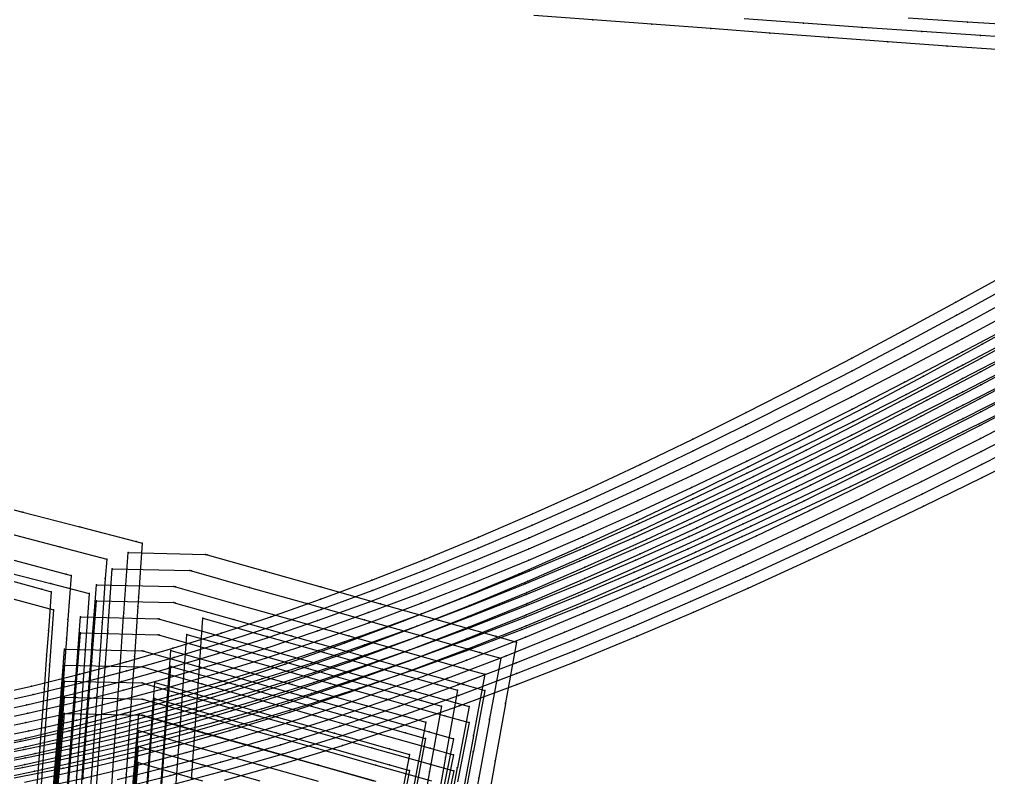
# Model space of a CAD drawing. Extents: x -2408 to 1029, y -526 to 2095.
# Drawn here: x -640.2 to -390.9, y -131.8 to 63.3 of the extents above; entities that cross this region are included whole.
import ezdxf

# ---------------------------------------------------------------- set-up
doc = ezdxf.new("R2010")
doc.units = 0

# ---------------------------------------------------------------- blocks, each defined once
blk = doc.blocks.new(' -30')
at = {"layer": '1'}
for points in [[(-647.73373, 39.013629), (-634.618693, 41.313902), (-622.054452, 43.773436), (-610.235324, 46.333426), (-597.778394, 49.290983), (-584.887961, 52.627896), (-572.395202, 56.125452), (-559.642552, 59.954086), (-545.987416, 64.330685), (-532.589774, 68.890903), (-518.615396, 73.918122), (-504.249876, 79.363666), (-489.991702, 85.034812), (-475.766604, 90.941433), (-461.660249, 97.023845), (-447.62343, 103.265755), (-433.69553, 109.618851), (-419.77388, 116.139322), (-405.932087, 122.801675), (-392.146842, 129.580763), (-390.802422, 130.251331), (-378.68246, 136.296392)], [(-43.79875, -49.312103), (-42.510219, -34.62929), (-42.453512, -33.983098), (-41.078372, -18.313364), (-21.078281, -18.77474), (-20.729411, -18.873252), (-5.712415, -23.113672), (8.657846, -27.17147), (24.045724, -31.516618), (38.944717, -35.723718)]]:
    blk.add_lwpolyline(points, dxfattribs=at)
at = {"layer": '14'}
blk.add_lwpolyline([(-580.596146, 40.635717), (-565.388059, 44.947653), (-550.269397, 49.588903), (-535.242259, 54.539254), (-520.308726, 59.778498), (-505.470879, 65.286427), (-490.7308, 71.042832), (-474.568546, 77.664324), (-460.112135, 83.839427), (-446.026688, 90.057063), (-430.345265, 97.187455), (-415.793775, 103.983871), (-400.978791, 111.071587), (-385.918886, 118.450422), (-370.919876, 126.005058)], dxfattribs=at)
at = {"layer": '2'}
for p in [(-41.078372, -18.313364), (-21.078281, -18.77474)]:
    blk.add_point(p, dxfattribs=at)
at = {"layer": '3'}
for p in [(-390.802422, 130.251331), (-392.146842, 129.580763), (-405.932087, 122.801675), (-385.918886, 118.450422), (-419.77388, 116.139322), (-400.978791, 111.071587), (-433.69553, 109.618851), (-447.62343, 103.265755), (-415.793775, 103.983871), (-461.660249, 97.023845), (-430.345265, 97.187455), (-475.766604, 90.941433), (-446.026688, 90.057063), (-489.991702, 85.034812), (-460.112135, 83.839427), (-504.249876, 79.363666), (-474.568546, 77.664324), (-518.615396, 73.918122), (-490.7308, 71.042832), (-532.589774, 68.890903), (-505.470879, 65.286427), (-545.987416, 64.330685), (-559.642552, 59.954086), (-520.308726, 59.778498), (-572.395202, 56.125452), (-584.887961, 52.627896), (-535.242259, 54.539254), (-597.778394, 49.290983), (-550.269397, 49.588903), (-610.235324, 46.333426), (-565.388059, 44.947653), (-622.054452, 43.773436), (-20.729411, -18.873252), (-5.712415, -23.113672), (8.657846, -27.17147), (24.045724, -31.516618), (-42.510219, -34.62929), (-42.453512, -33.983098)]:
    blk.add_point(p, dxfattribs=at)
at = {"layer": '4'}
for p in [(-390.802422, 130.251331), (-20.729411, -18.873252), (-42.510219, -34.62929)]:
    blk.add_point(p, dxfattribs=at)
blk = doc.blocks.new(' -31')
at = {"layer": '1'}
for points in [[(-658.468537, 39.464737), (-645.214121, 41.644479), (-632.510085, 43.973698), (-620.400673, 46.43457), (-608.301416, 49.144526), (-595.756809, 52.219389), (-583.534909, 55.471688), (-571.11932, 59.030402), (-558.278265, 62.97157), (-545.019892, 67.306577), (-531.588984, 71.960832), (-518.003416, 76.928326), (-503.539016, 82.494044), (-489.594421, 88.118787), (-475.309889, 94.128442), (-461.476315, 100.167717), (-447.343879, 106.527108), (-433.683553, 112.829695), (-419.677773, 119.462578), (-406.012484, 126.11227), (-392.135179, 133.010393), (-390.83889, 133.663855), (-378.611059, 139.827766)], [(-43.739282, -45.685904), (-42.492294, -31.124077), (-42.445113, -30.573126), (-41.094108, -14.796619), (-21.104579, -15.257857), (-20.747859, -15.358585), (-5.757848, -19.591386), (8.653214, -23.660706), (24.034585, -28.004016), (38.941121, -32.213245), (53.228509, -36.247642)]]:
    blk.add_lwpolyline(points, dxfattribs=at)
at = {"layer": '14'}
for points in [[(-593.927928, 39.578198), (-581.10966, 42.970502), (-565.810232, 47.365252), (-550.602756, 52.09394), (-535.489224, 57.135943), (-520.471683, 62.470621), (-505.552179, 68.077333), (-490.732706, 73.935456), (-475.405904, 80.282053), (-460.859362, 86.555563), (-446.676638, 92.878075), (-430.877138, 100.134538), (-416.207626, 107.055986), (-401.264591, 114.278516), (-386.066335, 121.802178), (-370.919876, 129.51025)], [(-23.98847, -53.201133), (-22.13814, -31.593735), (-22.138169, -31.593728), (-22.13814, -31.593735), (-5.618935, -36.258343)]]:
    blk.add_lwpolyline(points, dxfattribs=at)
at = {"layer": '2'}
for p in [(-41.094108, -14.796619), (-21.104579, -15.257857), (-22.138169, -31.593728)]:
    blk.add_point(p, dxfattribs=at)
at = {"layer": '3'}
for p in [(-392.135179, 133.010393), (-390.83889, 133.663855), (-406.012484, 126.11227), (-386.066335, 121.802178), (-419.677773, 119.462578), (-433.683553, 112.829695), (-401.264591, 114.278516), (-447.343879, 106.527108), (-416.207626, 107.055986), (-461.476315, 100.167717), (-430.877138, 100.134538), (-475.309889, 94.128442), (-446.676638, 92.878075), (-489.594421, 88.118787), (-460.859362, 86.555563), (-503.539016, 82.494044), (-475.405904, 80.282053), (-518.003416, 76.928326), (-490.732706, 73.935456), (-531.588984, 71.960832), (-545.019892, 67.306577), (-505.552179, 68.077333), (-558.278265, 62.97157), (-520.471683, 62.470621), (-571.11932, 59.030402), (-583.534909, 55.471688), (-535.489224, 57.135943), (-595.756809, 52.219389), (-550.602756, 52.09394), (-608.301416, 49.144526), (-565.810232, 47.365252), (-620.400673, 46.43457), (-632.510085, 43.973698), (-581.10966, 42.970502), (-20.747859, -15.358585), (-5.757848, -19.591386), (8.653214, -23.660706), (24.034585, -28.004016), (-42.492294, -31.124077), (-42.445113, -30.573126), (-22.13814, -31.593735), (-22.13814, -31.593735), (38.941121, -32.213245)]:
    blk.add_point(p, dxfattribs=at)
at = {"layer": '4'}
for p in [(-390.83889, 133.663855), (-20.747859, -15.358585), (-42.492294, -31.124077), (-22.13814, -31.593735), (-22.13814, -31.593735)]:
    blk.add_point(p, dxfattribs=at)
blk = doc.blocks.new(' -32')
at = {"layer": '1'}
for points in [[(-672.116943, 39.54803), (-657.91088, 41.705219), (-644.578628, 43.966261), (-631.801552, 46.375782), (-619.611718, 48.920751), (-607.446518, 51.716097), (-595.338465, 54.750814), (-583.040317, 58.088273), (-570.559604, 61.733393), (-557.652634, 65.76626), (-544.564452, 70.11707), (-530.828759, 74.953653), (-517.178206, 80.025327), (-503.017907, 85.55567), (-489.058726, 91.264393), (-475.015828, 97.249475), (-461.221683, 103.345133), (-447.333083, 109.66663), (-433.666013, 116.042641), (-419.712448, 122.723979), (-406.17957, 129.37934), (-392.453364, 136.272274), (-390.870285, 137.078514), (-378.679064, 143.287197)], [(-43.682595, -42.066017), (-42.474728, -27.620564), (-42.424806, -27.023545), (-41.108546, -11.281784), (-21.130092, -11.741196), (-20.764675, -11.844381), (-5.801602, -16.069574), (8.650107, -20.150372), (23.476521, -24.336977), (37.841183, -28.393194), (52.819822, -32.622784), (58.888459, -34.336414), (55.768012, -49.19112)]]:
    blk.add_lwpolyline(points, dxfattribs=at)
at = {"layer": '14'}
for points in [[(-607.476452, 38.647271), (-594.517205, 41.843171), (-581.621039, 45.301049), (-566.230527, 49.779142), (-550.934455, 54.59586), (-535.734816, 59.730128), (-520.633603, 65.16087), (-505.632757, 70.86703), (-490.734287, 76.827523), (-476.239158, 82.893471), (-461.603412, 89.26565), (-447.324221, 95.6935), (-431.407385, 103.076789), (-416.62043, 110.124162), (-401.549799, 117.482612), (-386.213562, 125.152409), (-370.919876, 133.015451)], [(-23.672104, -46.615646), (-22.122946, -28.08857), (-22.122979, -28.08856), (-22.122946, -28.08857), (-5.603746, -32.753174), (9.075025, -36.898088)]]:
    blk.add_lwpolyline(points, dxfattribs=at)
at = {"layer": '2'}
for p in [(-41.108546, -11.281784), (-21.130092, -11.741196), (-22.122979, -28.08856), (58.888459, -34.336414)]:
    blk.add_point(p, dxfattribs=at)
at = {"layer": '3'}
for p in [(-392.453364, 136.272274), (-390.870285, 137.078514), (-406.17957, 129.37934), (-386.213562, 125.152409), (-419.712448, 122.723979), (-401.549799, 117.482612), (-433.666013, 116.042641), (-416.62043, 110.124162), (-447.333083, 109.66663), (-461.221683, 103.345133), (-431.407385, 103.076789), (-475.015828, 97.249475), (-447.324221, 95.6935), (-489.058726, 91.264393), (-461.603412, 89.26565), (-503.017907, 85.55567), (-476.239158, 82.893471), (-517.178206, 80.025327), (-530.828759, 74.953653), (-490.734287, 76.827523), (-544.564452, 70.11707), (-505.632757, 70.86703), (-557.652634, 65.76626), (-520.633603, 65.16087), (-570.559604, 61.733393), (-583.040317, 58.088273), (-535.734816, 59.730128), (-595.338465, 54.750814), (-550.934455, 54.59586), (-607.446518, 51.716097), (-619.611718, 48.920751), (-566.230527, 49.779142), (-631.801552, 46.375782), (-581.621039, 45.301049), (-594.517205, 41.843171), (-20.764675, -11.844381), (-5.801602, -16.069574), (8.650107, -20.150372), (23.476521, -24.336977), (-42.424806, -27.023545), (-42.474728, -27.620564), (-22.122946, -28.08857), (-22.122946, -28.08857), (37.841183, -28.393194), (-5.603746, -32.753174), (52.819822, -32.622784)]:
    blk.add_point(p, dxfattribs=at)
at = {"layer": '4'}
for p in [(-390.870285, 137.078514), (-20.764675, -11.844381), (-42.474728, -27.620564), (-22.122946, -28.08857), (-22.122946, -28.08857)]:
    blk.add_point(p, dxfattribs=at)
blk = doc.blocks.new(' -33')
at = {"layer": '1'}
for points in [[(-645.056283, 46.089461), (-632.170985, 48.566989), (-620.007763, 51.150111), (-607.741509, 54.014428), (-595.534549, 57.123302), (-583.230149, 60.514038), (-570.649944, 64.242368), (-557.641759, 68.365583), (-544.549955, 72.778648), (-531.202428, 77.538106), (-517.4466, 82.708618), (-503.095543, 88.379851), (-489.032884, 94.199712), (-474.8871, 100.300494), (-460.99375, 106.512616), (-446.964518, 112.973024), (-433.201537, 119.469382), (-419.543742, 126.084789), (-405.916761, 132.861154), (-392.393434, 139.725211), (-390.906105, 140.490484), (-378.96188, 146.636029)], [(-43.626002, -38.422039), (-42.457247, -24.115763), (-42.390193, -23.295006), (-41.121578, -7.766425), (-21.152878, -8.225306), (-20.779974, -8.330604), (-5.841302, -12.548908), (8.648424, -16.64044), (23.46968, -20.825588), (37.840776, -24.883623), (52.80864, -29.11017), (58.841658, -30.813742), (55.679249, -46.192159)]]:
    blk.add_lwpolyline(points, dxfattribs=at)
at = {"layer": '14'}
for points in [[(-608.14232, 40.845801), (-595.103506, 44.10397), (-582.129641, 47.627901), (-569.221834, 51.405151), (-553.821217, 56.254717), (-538.519217, 61.429652), (-523.317783, 66.908446), (-508.218813, 72.669604), (-493.224223, 78.691627), (-477.067449, 85.499), (-462.343587, 91.96999), (-447.968813, 98.503574), (-431.935518, 106.01436), (-417.03181, 113.188497), (-401.834179, 120.683918), (-386.360439, 128.501127), (-370.919876, 136.520653)], [(-23.658908, -43.570445), (-22.107754, -24.583404), (-22.10779, -24.583392), (-22.107754, -24.583404), (-5.588556, -29.248006), (9.09021, -33.392919), (24.068649, -37.622451)]]:
    blk.add_lwpolyline(points, dxfattribs=at)
at = {"layer": '2'}
for p in [(-41.121578, -7.766425), (-21.152878, -8.225306), (-22.10779, -24.583392), (58.841658, -30.813742)]:
    blk.add_point(p, dxfattribs=at)
at = {"layer": '3'}
for p in [(-392.393434, 139.725211), (-390.906105, 140.490484), (-405.916761, 132.861154), (-386.360439, 128.501127), (-419.543742, 126.084789), (-401.834179, 120.683918), (-433.201537, 119.469382), (-446.964518, 112.973024), (-417.03181, 113.188497), (-460.99375, 106.512616), (-431.935518, 106.01436), (-474.8871, 100.300494), (-447.968813, 98.503574), (-489.032884, 94.199712), (-462.343587, 91.96999), (-503.095543, 88.379851), (-477.067449, 85.499), (-517.4466, 82.708618), (-531.202428, 77.538106), (-493.224223, 78.691627), (-544.549955, 72.778648), (-508.218813, 72.669604), (-557.641759, 68.365583), (-523.317783, 66.908446), (-570.649944, 64.242368), (-583.230149, 60.514038), (-538.519217, 61.429652), (-595.534549, 57.123302), (-553.821217, 56.254717), (-607.741509, 54.014428), (-620.007763, 51.150111), (-569.221834, 51.405151), (-632.170985, 48.566989), (-582.129641, 47.627901), (-595.103506, 44.10397), (-20.779974, -8.330604), (-5.841302, -12.548908), (8.648424, -16.64044), (23.46968, -20.825588), (-42.457247, -24.115763), (-42.390193, -23.295006), (-22.107754, -24.583404), (-22.107754, -24.583404), (37.840776, -24.883623), (-5.588556, -29.248006), (52.80864, -29.11017), (9.09021, -33.392919)]:
    blk.add_point(p, dxfattribs=at)
at = {"layer": '4'}
for p in [(-390.906105, 140.490484), (-20.779974, -8.330604), (-42.457247, -24.115763), (-22.107754, -24.583404), (-22.107754, -24.583404)]:
    blk.add_point(p, dxfattribs=at)
blk = doc.blocks.new(' -34')
at = {"layer": '1'}
for points in [[(-645.777713, 48.161941), (-632.879312, 50.683046), (-620.526528, 53.34566), (-608.559507, 56.178183), (-596.322923, 59.334018), (-583.664313, 62.868079), (-570.968438, 66.680441), (-557.973808, 70.851188), (-544.579684, 75.423785), (-531.136709, 80.281024), (-517.437705, 85.496865), (-503.358029, 91.127086), (-489.259223, 97.026766), (-475.359296, 103.084513), (-461.251953, 109.458036), (-447.505071, 115.855713), (-433.589012, 122.491352), (-419.515113, 129.376464), (-406.287612, 136.019324), (-392.345661, 143.168329), (-390.926094, 143.90667), (-378.723521, 150.253435)], [(-44.857406, -50.88001), (-43.611595, -35.281215), (-42.440019, -20.611899), (-42.394751, -20.045115), (-41.133461, -4.252506), (-21.17378, -4.709947), (-20.79386, -4.817227), (-6.241562, -8.926429), (8.313027, -13.036277), (23.129162, -17.219979), (37.506632, -21.279813), (52.510825, -25.516618), (58.796878, -27.291641), (55.731482, -42.51563)]]:
    blk.add_lwpolyline(points, dxfattribs=at)
at = {"layer": '14'}
for points in [[(-629.481244, 38.407265), (-616.708335, 41.181575), (-603.550495, 44.334539), (-590.458868, 47.764701), (-577.43449, 51.459374), (-564.478472, 55.405854), (-549.022958, 60.456148), (-533.669256, 65.828829), (-518.41922, 71.501959), (-503.274723, 77.453593), (-488.237584, 83.661805), (-472.930461, 90.271615), (-458.208238, 96.881158), (-443.902586, 103.511585), (-430.238781, 110.016357), (-415.409392, 117.250966), (-400.365549, 124.76696), (-386.507069, 131.848329), (-370.919876, 140.025854)], [(-23.645709, -40.525248), (-22.092559, -21.078238), (-22.092597, -21.078227), (-22.092559, -21.078238), (-5.573364, -25.742841), (9.105403, -29.887754), (24.083841, -34.117287), (38.234189, -38.112988)]]:
    blk.add_lwpolyline(points, dxfattribs=at)
at = {"layer": '2'}
for p in [(-41.133461, -4.252506), (-21.17378, -4.709947), (-22.092597, -21.078227), (58.796878, -27.291641)]:
    blk.add_point(p, dxfattribs=at)
at = {"layer": '3'}
for p in [(-392.345661, 143.168329), (-390.926094, 143.90667), (-406.287612, 136.019324), (-386.507069, 131.848329), (-419.515113, 129.376464), (-400.365549, 124.76696), (-433.589012, 122.491352), (-415.409392, 117.250966), (-447.505071, 115.855713), (-430.238781, 110.016357), (-461.251953, 109.458036), (-475.359296, 103.084513), (-443.902586, 103.511585), (-489.259223, 97.026766), (-458.208238, 96.881158), (-503.358029, 91.127086), (-472.930461, 90.271615), (-517.437705, 85.496865), (-488.237584, 83.661805), (-531.136709, 80.281024), (-503.274723, 77.453593), (-544.579684, 75.423785), (-557.973808, 70.851188), (-518.41922, 71.501959), (-570.968438, 66.680441), (-533.669256, 65.828829), (-583.664313, 62.868079), (-549.022958, 60.456148), (-596.322923, 59.334018), (-608.559507, 56.178183), (-564.478472, 55.405854), (-620.526528, 53.34566), (-632.879312, 50.683046), (-577.43449, 51.459374), (-590.458868, 47.764701), (-603.550495, 44.334539), (-616.708335, 41.181575), (-20.79386, -4.817227), (-6.241562, -8.926429), (8.313027, -13.036277), (23.129162, -17.219979), (-42.440019, -20.611899), (-42.394751, -20.045115), (-22.092559, -21.078238), (-22.092559, -21.078238), (37.506632, -21.279813), (-5.573364, -25.742841), (52.510825, -25.516618), (9.105403, -29.887754), (24.083841, -34.117287), (-43.611595, -35.281215)]:
    blk.add_point(p, dxfattribs=at)
at = {"layer": '4'}
for p in [(-390.926094, 143.90667), (-20.79386, -4.817227), (-42.440019, -20.611899), (-22.092559, -21.078238), (-22.092559, -21.078238)]:
    blk.add_point(p, dxfattribs=at)
blk = doc.blocks.new(' -35')
at = {"layer": '1'}
for points in [[(-643.688057, 50.768291), (-630.808531, 53.380863), (-618.597528, 56.107448), (-606.343089, 59.106725), (-594.150498, 62.350238), (-581.865899, 65.87505), (-569.305157, 69.739492), (-556.319261, 74.001766), (-543.263134, 78.549689), (-529.942888, 83.449916), (-516.217333, 88.7648), (-502.209445, 94.456726), (-488.179553, 100.416713), (-474.144754, 106.622948), (-460.28628, 112.970342), (-446.333704, 119.546646), (-432.60707, 126.174757), (-419.04123, 132.89374), (-405.452447, 139.799506), (-392.117332, 146.712859), (-390.960236, 147.320728), (-378.76651, 153.726704)], [(-44.773956, -47.202583), (-43.555167, -31.601251), (-42.422895, -17.107345), (-42.381818, -16.581568), (-41.144147, -0.738535), (-21.192384, -1.195237), (-20.806429, -1.304221), (-6.275192, -5.407475), (8.313011, -9.526815), (23.124378, -13.709171), (37.507786, -17.770683), (52.502326, -22.004762), (58.756061, -23.770659), (55.756293, -38.971197)]]:
    blk.add_lwpolyline(points, dxfattribs=at)
at = {"layer": '14'}
for points in [[(-631.98864, 40.146953), (-618.253106, 43.141924), (-605.175108, 46.295802), (-592.163526, 49.724858), (-579.219302, 53.416632), (-563.77658, 58.175978), (-548.434041, 63.274114), (-533.193411, 68.689485), (-518.056413, 74.400537), (-503.024772, 80.385715), (-488.100212, 86.623464), (-474.195772, 92.686575), (-459.557823, 99.31077), (-445.309824, 105.967816), (-431.671956, 112.51318), (-416.825997, 119.815463), (-401.69156, 127.439487), (-386.286586, 135.38551), (-370.919876, 143.531055)], [(-24.98382, -54.777714), (-23.632513, -37.480046), (-22.077365, -17.573072), (-22.077408, -17.573059), (-22.077365, -17.573072), (-5.558174, -22.237673), (9.120592, -26.382586), (24.099031, -30.612118), (38.24938, -34.607819), (43.386202, -36.058328), (43.386202, -36.058328), (40.043662, -52.951803)]]:
    blk.add_lwpolyline(points, dxfattribs=at)
at = {"layer": '2'}
for p in [(-41.144147, -0.738535), (-21.192384, -1.195237), (-22.077408, -17.573059), (58.756061, -23.770659), (43.386202, -36.058328)]:
    blk.add_point(p, dxfattribs=at)
at = {"layer": '3'}
for p in [(-390.960236, 147.320728), (-392.117332, 146.712859), (-405.452447, 139.799506), (-386.286586, 135.38551), (-419.04123, 132.89374), (-401.69156, 127.439487), (-432.60707, 126.174757), (-416.825997, 119.815463), (-446.333704, 119.546646), (-460.28628, 112.970342), (-431.671956, 112.51318), (-474.144754, 106.622948), (-445.309824, 105.967816), (-488.179553, 100.416713), (-459.557823, 99.31077), (-502.209445, 94.456726), (-474.195772, 92.686575), (-516.217333, 88.7648), (-488.100212, 86.623464), (-529.942888, 83.449916), (-503.024772, 80.385715), (-543.263134, 78.549689), (-556.319261, 74.001766), (-518.056413, 74.400537), (-569.305157, 69.739492), (-533.193411, 68.689485), (-581.865899, 65.87505), (-594.150498, 62.350238), (-548.434041, 63.274114), (-606.343089, 59.106725), (-563.77658, 58.175978), (-618.597528, 56.107448), (-630.808531, 53.380863), (-579.219302, 53.416632), (-592.163526, 49.724858), (-605.175108, 46.295802), (-618.253106, 43.141924), (-20.806429, -1.304221), (-6.275192, -5.407475), (8.313011, -9.526815), (23.124378, -13.709171), (-42.422895, -17.107345), (-42.381818, -16.581568), (-22.077365, -17.573072), (-22.077365, -17.573072), (37.507786, -17.770683), (-5.558174, -22.237673), (52.502326, -22.004762), (9.120592, -26.382586), (-43.555167, -31.601251), (24.099031, -30.612118), (38.24938, -34.607819), (43.386202, -36.058328), (-23.632513, -37.480046)]:
    blk.add_point(p, dxfattribs=at)
at = {"layer": '4'}
for p in [(-390.960236, 147.320728), (-20.806429, -1.304221), (-42.422895, -17.107345), (-22.077365, -17.573072), (-22.077365, -17.573072), (43.386202, -36.058328)]:
    blk.add_point(p, dxfattribs=at)
blk = doc.blocks.new(' -36')
at = {"layer": '1'}
for points in [[(-644.503984, 52.820949), (-631.617099, 55.475503), (-619.277974, 58.266585), (-607.323256, 61.225881), (-595.105699, 64.51081), (-582.469311, 68.177957), (-569.797773, 72.122623), (-556.830461, 76.427339), (-543.466717, 81.136803), (-530.056785, 86.130274), (-516.393139, 91.484118), (-502.351802, 97.255059), (-488.464219, 103.219376), (-474.604413, 109.410967), (-460.554517, 115.911572), (-446.393485, 122.658199), (-433.005288, 129.189794), (-419.339839, 136.022211), (-405.833662, 142.950939), (-392.245206, 150.065821), (-390.989456, 150.732384), (-378.938937, 157.128914)], [(-44.721266, -43.886838), (-43.54082, -28.447007), (-42.405849, -13.601936), (-42.368159, -13.108987), (-41.15366, 2.776274), (-21.2111, 2.319504), (-20.817771, 2.208438), (-5.822601, -2.025819), (8.862349, -6.172478), (23.669394, -10.353613), (38.606196, -14.571389), (52.891967, -18.60533), (58.717227, -20.250237), (55.69191, -35.88689), (55.666862, -36.016622), (52.774807, -50.995878)]]:
    blk.add_lwpolyline(points, dxfattribs=at)
at = {"layer": '14'}
for points in [[(-642.631277, 40.239295), (-629.361259, 42.959054), (-616.339856, 45.903108), (-603.194802, 49.173805), (-590.118263, 52.721145), (-577.1112, 56.532401), (-564.174593, 60.59484), (-548.744982, 65.78342), (-533.419826, 71.293401), (-518.200822, 77.102777), (-503.08961, 83.189565), (-488.087851, 89.531772), (-472.528164, 96.408935), (-457.85029, 103.151155), (-443.592725, 109.908076), (-429.978973, 116.531658), (-415.208119, 123.893163), (-400.227883, 131.535832), (-386.431792, 138.732045), (-370.919876, 147.036257)], [(-24.972356, -52.132153), (-23.619317, -34.434848), (-22.062171, -14.067905), (-22.062218, -14.067892), (-22.062171, -14.067905), (-5.542985, -18.732506), (9.135781, -22.877419), (24.11422, -27.106952), (38.26457, -31.102653), (43.401394, -32.553163), (43.401394, -32.553163), (40.042686, -49.870573)]]:
    blk.add_lwpolyline(points, dxfattribs=at)
at = {"layer": '2'}
for p in [(-41.15366, 2.776274), (-21.2111, 2.319504), (-22.062218, -14.067892), (58.717227, -20.250237), (43.401394, -32.553163)]:
    blk.add_point(p, dxfattribs=at)
at = {"layer": '3'}
for p in [(-392.245206, 150.065821), (-390.989456, 150.732384), (-405.833662, 142.950939), (-386.431792, 138.732045), (-419.339839, 136.022211), (-400.227883, 131.535832), (-433.005288, 129.189794), (-446.393485, 122.658199), (-415.208119, 123.893163), (-460.554517, 115.911572), (-429.978973, 116.531658), (-443.592725, 109.908076), (-474.604413, 109.410967), (-488.464219, 103.219376), (-457.85029, 103.151155), (-502.351802, 97.255059), (-472.528164, 96.408935), (-516.393139, 91.484118), (-488.087851, 89.531772), (-530.056785, 86.130274), (-503.08961, 83.189565), (-543.466717, 81.136803), (-556.830461, 76.427339), (-518.200822, 77.102777), (-569.797773, 72.122623), (-533.419826, 71.293401), (-582.469311, 68.177957), (-548.744982, 65.78342), (-595.105699, 64.51081), (-607.323256, 61.225881), (-564.174593, 60.59484), (-619.277974, 58.266585), (-631.617099, 55.475503), (-577.1112, 56.532401), (-590.118263, 52.721145), (-603.194802, 49.173805), (-616.339856, 45.903108), (-629.361259, 42.959054), (-20.817771, 2.208438), (-5.822601, -2.025819), (8.862349, -6.172478), (23.669394, -10.353613), (-42.405849, -13.601936), (-42.368159, -13.108987), (-22.062171, -14.067905), (-22.062171, -14.067905), (38.606196, -14.571389), (-5.542985, -18.732506), (52.891967, -18.60533), (9.135781, -22.877419), (24.11422, -27.106952), (-43.54082, -28.447007), (38.26457, -31.102653), (-23.619317, -34.434848), (43.401394, -32.553163), (55.666862, -36.016622), (55.69191, -35.88689)]:
    blk.add_point(p, dxfattribs=at)
at = {"layer": '4'}
for p in [(-390.989456, 150.732384), (-20.817771, 2.208438), (-42.405849, -13.601936), (-22.062171, -14.067905), (-22.062171, -14.067905), (43.401394, -32.553163), (55.666862, -36.016622)]:
    blk.add_point(p, dxfattribs=at)
blk = doc.blocks.new(' -37')
at = {"layer": '1'}
for points in [[(-643.941466, 55.145758), (-631.065157, 57.863052), (-618.852529, 60.688205), (-606.604976, 63.786081), (-594.421577, 67.129478), (-582.155924, 70.753317), (-569.608598, 74.721369), (-556.638725, 79.091035), (-543.609695, 83.744251), (-530.310116, 88.75569), (-516.607996, 94.185668), (-502.331875, 100.120587), (-488.332083, 106.203533), (-474.350024, 112.523277), (-460.524847, 118.992235), (-446.642038, 125.674777), (-432.95099, 132.423475), (-419.469943, 139.235933), (-405.91854, 146.26023), (-392.29795, 153.46377), (-391.020889, 154.148273), (-378.974385, 160.605121)], [(-69.550435, 13.216191), (-55.157391, 9.284274), (-52.736483, 8.619892), (-53.476561, -1.329734), (-53.944831, -7.625204), (-54.594904, -16.364777), (-55.708602, -31.337396), (-56.846135, -46.630441)], [(-44.607811, -39.736089), (-43.479664, -24.666378), (-42.388992, -10.097288), (-42.331442, -9.328492), (-41.162224, 6.289848), (-21.22803, 5.833741), (-20.827963, 5.720772), (-5.85377, 1.492438), (8.863781, -2.663426), (23.666695, -6.843395), (38.608525, -11.06259), (53.271332, -15.202996), (58.681045, -16.730562), (55.715305, -32.356891), (55.68583, -32.512519), (52.88021, -47.327234)]]:
    blk.add_lwpolyline(points, dxfattribs=at)
at = {"layer": '14'}
for points in [[(-660.95436, 39.017042), (-645.060496, 41.966041), (-631.866959, 44.677122), (-617.881613, 47.850626), (-604.816218, 51.121342), (-591.81948, 54.666696), (-578.892306, 58.474181), (-563.472778, 63.371566), (-548.156235, 68.606807), (-532.944208, 74.158296), (-517.838233, 80.004428), (-502.839843, 86.123595), (-487.950571, 92.494191), (-473.788275, 98.813917), (-459.194112, 105.570135), (-444.993756, 112.35322), (-431.40565, 119.017183), (-416.618106, 126.446486), (-401.547538, 134.197878), (-386.212032, 142.271356), (-370.919876, 150.541458)], [(-24.96089, -49.486595), (-23.606118, -31.389651), (-22.046978, -10.562739), (-22.047026, -10.562725), (-22.046978, -10.562739), (-5.527792, -15.22734), (9.150974, -19.372252), (24.129413, -23.601785), (38.279761, -27.597486), (43.416581, -29.047995), (43.416581, -29.047995), (40.041705, -46.789342)]]:
    blk.add_lwpolyline(points, dxfattribs=at)
at = {"layer": '2'}
for p in [(-52.736483, 8.619892), (-41.162224, 6.289848), (-21.22803, 5.833741), (-22.047026, -10.562725), (58.681045, -16.730562), (43.416581, -29.047995)]:
    blk.add_point(p, dxfattribs=at)
at = {"layer": '3'}
for p in [(-392.29795, 153.46377), (-391.020889, 154.148273), (-405.91854, 146.26023), (-386.212032, 142.271356), (-419.469943, 139.235933), (-432.95099, 132.423475), (-401.547538, 134.197878), (-446.642038, 125.674777), (-416.618106, 126.446486), (-460.524847, 118.992235), (-431.40565, 119.017183), (-474.350024, 112.523277), (-444.993756, 112.35322), (-488.332083, 106.203533), (-459.194112, 105.570135), (-502.331875, 100.120587), (-473.788275, 98.813917), (-516.607996, 94.185668), (-487.950571, 92.494191), (-530.310116, 88.75569), (-502.839843, 86.123595), (-543.609695, 83.744251), (-517.838233, 80.004428), (-556.638725, 79.091035), (-569.608598, 74.721369), (-532.944208, 74.158296), (-582.155924, 70.753317), (-548.156235, 68.606807), (-594.421577, 67.129478), (-606.604976, 63.786081), (-563.472778, 63.371566), (-618.852529, 60.688205), (-631.065157, 57.863052), (-578.892306, 58.474181), (-591.81948, 54.666696), (-604.816218, 51.121342), (-617.881613, 47.850626), (-631.866959, 44.677122), (-55.157391, 9.284274), (-20.827963, 5.720772), (-5.85377, 1.492438), (-53.476561, -1.329734), (8.863781, -2.663426), (23.666695, -6.843395), (-53.944831, -7.625204), (-42.331442, -9.328492), (-42.388992, -10.097288), (-22.046978, -10.562739), (-22.046978, -10.562739), (38.608525, -11.06259), (-54.594904, -16.364777), (-5.527792, -15.22734), (53.271332, -15.202996), (9.150974, -19.372252), (-43.479664, -24.666378), (24.129413, -23.601785), (38.279761, -27.597486), (43.416581, -29.047995), (-55.708602, -31.337396), (-23.606118, -31.389651), (55.715305, -32.356891), (55.68583, -32.512519)]:
    blk.add_point(p, dxfattribs=at)
at = {"layer": '4'}
for p in [(-391.020889, 154.148273), (-20.827963, 5.720772), (-53.944831, -7.625204), (-42.388992, -10.097288), (-22.046978, -10.562739), (-22.046978, -10.562739), (43.416581, -29.047995), (55.68583, -32.512519)]:
    blk.add_point(p, dxfattribs=at)
blk = doc.blocks.new(' -38')
at = {"layer": '1'}
for points in [[(-146.292283, 237.186881), (-161.263516, 235.597447), (-176.41555, 234.192127), (-191.493505, 233.033374), (-206.683053, 232.119084), (-221.737434, 231.444546), (-236.947153, 230.977241), (-252.263757, 230.705862), (-267.480401, 230.620363), (-283.221517, 230.72439), (-298.095969, 231.001858), (-313.306125, 231.453257), (-328.724376, 232.067042), (-343.923283, 232.801981), (-359.254808, 233.646514), (-374.44389, 234.560456), (-389.689342, 235.531898), (-404.87259, 236.537818)], [(-644.204845, 57.303424), (-631.332616, 60.07099), (-619.009432, 62.968941), (-607.050524, 66.038045), (-594.853601, 69.430673), (-582.240802, 73.209424), (-569.575428, 77.271867), (-556.636652, 81.690148), (-543.30444, 86.516195), (-529.907946, 91.63437), (-516.280847, 97.107218), (-502.279106, 103.000019), (-488.121202, 109.22404), (-474.30606, 115.539277), (-460.305279, 122.163189), (-446.192562, 129.034496), (-432.867303, 135.675273), (-419.279339, 142.612042), (-405.822398, 149.658008), (-392.389048, 156.834439), (-391.045876, 157.561741), (-379.123419, 164.017534)], [(-63.354442, 16.388885), (-48.96452, 12.521538), (-47.675128, 12.173119), (-48.494272, 0.917298), (-48.857384, -4.072174), (-49.587228, -14.100939), (-50.709849, -29.526795), (-51.811228, -44.66076)], [(-45.668068, -51.532587), (-44.535628, -36.091211), (-43.432143, -21.044655), (-42.372184, -6.591618), (-42.309999, -5.743686), (-41.169786, 9.803658), (-21.242104, 9.347171), (-20.83708, 9.232803), (-5.881207, 5.009642), (8.865567, 0.845526), (23.66431, -3.333265), (38.611173, -7.553882), (53.264699, -11.691667), (58.647547, -13.211647), (55.738115, -28.828932), (55.704756, -29.008408), (52.984824, -43.641252)]]:
    blk.add_lwpolyline(points, dxfattribs=at)
at = {"layer": '14'}
for points in [[(-674.521169, 38.804732), (-658.484773, 41.593708), (-642.503452, 44.678669), (-629.24087, 47.511261), (-615.966383, 50.630384), (-602.83469, 54.018376), (-589.773809, 57.682424), (-576.784589, 61.609774), (-563.867861, 65.787677), (-548.464728, 71.11391), (-533.168681, 76.760527), (-517.981205, 82.705478), (-502.903767, 88.926724), (-487.937851, 95.402213), (-472.121408, 102.554079), (-457.488519, 109.428136), (-443.279669, 116.310622), (-429.716559, 123.05205), (-415.004874, 130.539318), (-400.088917, 138.307408), (-386.355822, 145.617241), (-370.919876, 154.04665)], [(-24.949425, -46.84103), (-23.592922, -28.344451), (-22.031784, -7.057573), (-22.031837, -7.057558), (-22.031784, -7.057573), (-5.512603, -11.722172), (9.166163, -15.867085), (24.144602, -20.096617), (38.294951, -24.092318), (43.431773, -25.542827), (43.431773, -25.542827), (40.040729, -43.708109)]]:
    blk.add_lwpolyline(points, dxfattribs=at)
at = {"layer": '2'}
for p in [(-47.675128, 12.173119), (-41.169786, 9.803658), (-21.242104, 9.347171), (-22.031837, -7.057558), (58.647547, -13.211647), (43.431773, -25.542827)]:
    blk.add_point(p, dxfattribs=at)
at = {"layer": '3'}
for p in [(-389.689342, 235.531898), (-391.045876, 157.561741), (-392.389048, 156.834439), (-405.822398, 149.658008), (-386.355822, 145.617241), (-419.279339, 142.612042), (-400.088917, 138.307408), (-432.867303, 135.675273), (-415.004874, 130.539318), (-446.192562, 129.034496), (-460.305279, 122.163189), (-429.716559, 123.05205), (-474.30606, 115.539277), (-443.279669, 116.310622), (-488.121202, 109.22404), (-457.488519, 109.428136), (-502.279106, 103.000019), (-472.121408, 102.554079), (-516.280847, 97.107218), (-487.937851, 95.402213), (-529.907946, 91.63437), (-502.903767, 88.926724), (-543.30444, 86.516195), (-517.981205, 82.705478), (-556.636652, 81.690148), (-569.575428, 77.271867), (-533.168681, 76.760527), (-582.240802, 73.209424), (-548.464728, 71.11391), (-594.853601, 69.430673), (-607.050524, 66.038045), (-563.867861, 65.787677), (-619.009432, 62.968941), (-631.332616, 60.07099), (-576.784589, 61.609774), (-589.773809, 57.682424), (-602.83469, 54.018376), (-615.966383, 50.630384), (-629.24087, 47.511261), (-48.96452, 12.521538), (-20.83708, 9.232803), (-5.881207, 5.009642), (-48.494272, 0.917298), (8.865567, 0.845526), (-48.857384, -4.072174), (23.66431, -3.333265), (-42.372184, -6.591618), (-42.309999, -5.743686), (-22.031784, -7.057573), (-22.031784, -7.057573), (38.611173, -7.553882), (-5.512603, -11.722172), (53.264699, -11.691667), (-49.587228, -14.100939), (9.166163, -15.867085), (-43.432143, -21.044655), (24.144602, -20.096617), (38.294951, -24.092318), (43.431773, -25.542827), (-50.709849, -29.526795), (-23.592922, -28.344451), (55.704756, -29.008408), (55.738115, -28.828932), (-44.535628, -36.091211)]:
    blk.add_point(p, dxfattribs=at)
at = {"layer": '4'}
for p in [(-391.045876, 157.561741), (-20.83708, 9.232803), (-48.857384, -4.072174), (-42.372184, -6.591618), (-22.031784, -7.057573), (-22.031784, -7.057573), (43.431773, -25.542827), (55.704756, -29.008408)]:
    blk.add_point(p, dxfattribs=at)
blk = doc.blocks.new(' -39')
at = {"layer": '1'}
for points in [[(-114.688721, 236.823578), (-129.21387, 235.074452), (-144.286499, 233.366975), (-159.325012, 231.824089), (-174.381808, 230.478986), (-189.564529, 229.361276), (-204.656353, 228.492047), (-219.817172, 227.843143), (-234.927285, 227.40199), (-250.405963, 227.144778), (-265.522311, 227.072712), (-280.556488, 227.176802), (-295.670474, 227.457406), (-310.780255, 227.907916), (-325.800826, 228.514159), (-340.89891, 229.258212), (-356.05892, 230.112318), (-371.146549, 231.043218), (-386.320927, 232.036878), (-401.402145, 233.064653), (-416.717356, 234.140262), (-431.794795, 235.222151), (-447.073284, 236.333334)], [(-642.495455, 59.87623), (-629.719619, 62.710765), (-617.49041, 65.671783), (-605.711612, 68.775387), (-593.609315, 72.221268), (-581.095319, 76.050833), (-568.672341, 80.112641), (-555.835565, 84.572954), (-542.608987, 89.438203), (-529.349111, 94.579441), (-515.365953, 100.276975), (-501.479192, 106.205136), (-487.362771, 112.494928), (-473.661881, 118.838327), (-460.121355, 125.319469), (-446.57365, 131.984052), (-433.121987, 138.753387), (-419.255768, 145.903604), (-406.205965, 152.80574), (-392.475548, 160.213827), (-391.048317, 160.994072), (-379.23984, 167.449673)], [(-69.318028, 22.777603), (-54.682206, 18.927006), (-42.612743, 15.729266), (-42.963212, 10.809451), (-43.770657, -0.525268), (-44.031647, -4.189034), (-45.102091, -19.215729), (-46.197597, -34.594239), (-47.26383, -49.561821)], [(-45.589253, -48.075153), (-44.504522, -32.984016), (-43.400029, -17.617933), (-42.355666, -3.08846), (-42.316668, -2.545855), (-41.176596, 13.315198), (-21.257002, 12.860835), (-20.845187, 12.744548), (-5.908916, 8.526923), (8.869006, 4.354011), (23.664394, 0.176167), (38.615382, -4.045614), (53.260467, -8.181015), (58.617048, -9.693578), (55.759781, -25.305817), (55.723538, -25.504255), (52.998302, -40.426886), (50.267, -55.553389)]]:
    blk.add_lwpolyline(points, dxfattribs=at)
at = {"layer": '14'}
for points in [[(-675.313736, 40.740006), (-660.818973, 43.29894), (-644.931248, 46.384607), (-631.744803, 49.207804), (-617.505153, 52.565139), (-604.452884, 55.952263), (-591.471546, 59.613449), (-578.561936, 63.53616), (-563.166186, 68.57098), (-547.876191, 73.942693), (-532.693275, 79.629653), (-517.61882, 85.610188), (-502.654154, 91.862652), (-487.80062, 98.365388), (-473.37632, 104.949161), (-458.826567, 111.836572), (-444.674454, 118.744789), (-431.136699, 125.52639), (-416.408217, 133.081577), (-401.402171, 140.959091), (-386.136804, 149.158663), (-370.919876, 157.551851)], [(-67.642121, 5.797392), (-56.266918, 2.786539), (-56.267056, 2.784563), (-57.281533, -11.456452), (-58.446035, -27.803522), (-59.550186, -43.303404)], [(-24.937961, -44.195469), (-23.579726, -25.29925), (-22.016592, -3.552407), (-22.016647, -3.552391), (-22.016592, -3.552407), (-5.497414, -8.217005), (9.181352, -12.361918), (24.159791, -16.591451), (38.310141, -20.587152), (43.446965, -22.037661), (43.446965, -22.037661), (40.366849, -38.819312), (37.38976, -55.420508)]]:
    blk.add_lwpolyline(points, dxfattribs=at)
at = {"layer": '2'}
for p in [(-42.612743, 15.729266), (-41.176596, 13.315198), (-21.257002, 12.860835), (-56.266918, 2.786539), (-22.016647, -3.552391), (58.617048, -9.693578), (43.446965, -22.037661)]:
    blk.add_point(p, dxfattribs=at)
at = {"layer": '3'}
for p in [(-431.794795, 235.222151), (-416.717356, 234.140262), (-401.402145, 233.064653), (-386.320927, 232.036878), (-392.475548, 160.213827), (-391.048317, 160.994072), (-406.205965, 152.80574), (-386.136804, 149.158663), (-419.255768, 145.903604), (-401.402171, 140.959091), (-433.121987, 138.753387), (-416.408217, 133.081577), (-446.57365, 131.984052), (-460.121355, 125.319469), (-431.136699, 125.52639), (-473.661881, 118.838327), (-444.674454, 118.744789), (-487.362771, 112.494928), (-458.826567, 111.836572), (-501.479192, 106.205136), (-473.37632, 104.949161), (-515.365953, 100.276975), (-487.80062, 98.365388), (-529.349111, 94.579441), (-502.654154, 91.862652), (-542.608987, 89.438203), (-517.61882, 85.610188), (-555.835565, 84.572954), (-568.672341, 80.112641), (-532.693275, 79.629653), (-581.095319, 76.050833), (-547.876191, 73.942693), (-593.609315, 72.221268), (-605.711612, 68.775387), (-563.166186, 68.57098), (-617.49041, 65.671783), (-629.719619, 62.710765), (-578.561936, 63.53616), (-591.471546, 59.613449), (-604.452884, 55.952263), (-617.505153, 52.565139), (-631.744803, 49.207804), (-54.682206, 18.927006), (-20.845187, 12.744548), (-42.963212, 10.809451), (-5.908916, 8.526923), (-56.267056, 2.784563), (8.869006, 4.354011), (23.664394, 0.176167), (-43.770657, -0.525268), (-44.031647, -4.189034), (-42.355666, -3.08846), (-42.316668, -2.545855), (-22.016592, -3.552407), (-22.016592, -3.552407), (38.615382, -4.045614), (-5.497414, -8.217005), (53.260467, -8.181015), (-57.281533, -11.456452), (9.181352, -12.361918), (24.159791, -16.591451), (-45.102091, -19.215729), (-43.400029, -17.617933), (38.310141, -20.587152), (43.446965, -22.037661), (-23.579726, -25.29925), (55.723538, -25.504255), (55.759781, -25.305817), (-58.446035, -27.803522), (-46.197597, -34.594239), (-44.504522, -32.984016), (40.366849, -38.819312), (52.998302, -40.426886)]:
    blk.add_point(p, dxfattribs=at)
at = {"layer": '4'}
for p in [(-391.048317, 160.994072), (-20.845187, 12.744548), (-56.267056, 2.784563), (-43.770657, -0.525268), (-42.355666, -3.08846), (-22.016592, -3.552407), (-22.016592, -3.552407), (43.446965, -22.037661), (55.723538, -25.504255)]:
    blk.add_point(p, dxfattribs=at)
blk = doc.blocks.new(' -40')
at = {"layer": '1'}
for points in [[(-379.716607, 228.30546), (-394.904177, 229.361452), (-410.090633, 230.452662), (-425.273948, 231.569132), (-440.423479, 232.700667), (-455.604753, 233.844475), (-470.785808, 234.990149), (-485.902368, 236.124646), (-501.085108, 237.248833)], [(-642.823283, 62.023551), (-630.152282, 64.87797), (-617.844131, 67.9028), (-605.798884, 71.126211), (-593.819073, 74.587699), (-581.434216, 78.427537), (-568.611081, 82.675494), (-555.869436, 87.161647), (-542.718407, 92.058779), (-529.176788, 97.373681), (-515.24824, 103.11873), (-501.400655, 109.099796), (-487.663752, 115.286758), (-473.753368, 121.793965), (-460.190795, 128.35328), (-446.496997, 135.159054), (-433.067794, 141.98775), (-419.376648, 149.12027), (-406.088069, 156.218132), (-392.680556, 163.521601), (-391.075363, 164.407768), (-379.155705, 170.988011)], [(-82.862198, 30.987694), (-68.278809, 27.254585), (-53.550039, 23.443125), (-39.087748, 19.672215), (-37.550683, 19.269962), (-38.517707, 5.407932), (-38.684304, 3.019825), (-39.580082, -9.820903), (-40.639277, -25.004149), (-41.698473, -40.187415), (-42.767851, -55.516657)], [(-45.489928, -44.28868), (-44.420403, -29.113739), (-43.343577, -13.83521), (-42.339063, 0.417339), (-42.28069, 1.245523), (-41.18237, 16.828992), (-21.270697, 16.374158), (-20.852349, 16.256027), (-5.935026, 12.043752), (8.324788, 8.017141), (23.664685, 3.685542), (38.619769, -0.537396), (53.256576, -4.670461), (58.587775, -6.175857), (55.781638, -21.781456), (55.742407, -22.000127), (53.102425, -36.714028), (50.451268, -51.651565)]]:
    blk.add_lwpolyline(points, dxfattribs=at)
at = {"layer": '14'}
for points in [[(-691.170276, 40.186537), (-675.296249, 42.809026), (-660.48388, 45.490985), (-644.700191, 48.629051), (-631.600924, 51.492252), (-618.561622, 54.611148), (-606.037666, 57.885365), (-593.135802, 61.543829), (-580.305746, 65.461994), (-565.005423, 70.489276), (-549.810726, 75.851533), (-534.7229, 81.527485), (-519.743136, 87.49587), (-504.872677, 93.735409), (-490.112768, 100.224819), (-474.598311, 107.348452), (-460.134152, 114.247584), (-446.042439, 121.179402), (-430.35535, 129.113955), (-415.799736, 136.664406), (-400.981634, 144.527116), (-385.919649, 152.701324), (-370.919876, 161.057053)], [(-75.862324, 12.689717), (-61.007754, 8.858241), (-51.186919, 6.291739), (-51.187057, 6.289762), (-52.201534, -8.252473), (-53.366035, -24.945265), (-54.470185, -40.772939), (-55.739716, -58.971309)], [(-24.926494, -41.549906), (-23.566527, -22.254052), (-22.001398, -0.047241), (-22.001455, -0.047224), (-22.001398, -0.047241), (-5.482221, -4.711839), (9.196545, -8.856752), (24.174984, -13.086285), (38.325332, -17.081986), (43.462152, -18.532494), (43.462152, -18.532494), (40.367347, -35.696871), (37.377281, -52.676448)]]:
    blk.add_lwpolyline(points, dxfattribs=at)
at = {"layer": '2'}
for p in [(-37.550683, 19.269962), (-41.18237, 16.828992), (-21.270697, 16.374158), (-51.186919, 6.291739), (-22.001455, -0.047224), (58.587775, -6.175857), (43.462152, -18.532494)]:
    blk.add_point(p, dxfattribs=at)
at = {"layer": '3'}
for p in [(-485.902368, 236.124646), (-470.785808, 234.990149), (-455.604753, 233.844475), (-440.423479, 232.700667), (-425.273948, 231.569132), (-410.090633, 230.452662), (-394.904177, 229.361452), (-392.680556, 163.521601), (-391.075363, 164.407768), (-406.088069, 156.218132), (-385.919649, 152.701324), (-419.376648, 149.12027), (-400.981634, 144.527116), (-433.067794, 141.98775), (-446.496997, 135.159054), (-415.799736, 136.664406), (-460.190795, 128.35328), (-430.35535, 129.113955), (-473.753368, 121.793965), (-446.042439, 121.179402), (-487.663752, 115.286758), (-460.134152, 114.247584), (-501.400655, 109.099796), (-474.598311, 107.348452), (-515.24824, 103.11873), (-490.112768, 100.224819), (-529.176788, 97.373681), (-504.872677, 93.735409), (-542.718407, 92.058779), (-519.743136, 87.49587), (-555.869436, 87.161647), (-568.611081, 82.675494), (-534.7229, 81.527485), (-581.434216, 78.427537), (-549.810726, 75.851533), (-593.819073, 74.587699), (-605.798884, 71.126211), (-565.005423, 70.489276), (-617.844131, 67.9028), (-630.152282, 64.87797), (-580.305746, 65.461994), (-593.135802, 61.543829), (-606.037666, 57.885365), (-618.561622, 54.611148), (-631.600924, 51.492252), (-68.278809, 27.254585), (-53.550039, 23.443125), (-39.087748, 19.672215), (-20.852349, 16.256027), (-5.935026, 12.043752), (-61.007754, 8.858241), (8.324788, 8.017141), (-51.187057, 6.289762), (-38.517707, 5.407932), (-38.684304, 3.019825), (23.664685, 3.685542), (-42.339063, 0.417339), (-42.28069, 1.245523), (-22.001398, -0.047241), (-22.001398, -0.047241), (38.619769, -0.537396), (-5.482221, -4.711839), (53.256576, -4.670461), (-52.201534, -8.252473), (-39.580082, -9.820903), (9.196545, -8.856752), (-43.343577, -13.83521), (24.174984, -13.086285), (38.325332, -17.081986), (43.462152, -18.532494), (-23.566527, -22.254052), (55.742407, -22.000127), (55.781638, -21.781456), (-53.366035, -24.945265), (-40.639277, -25.004149), (-44.420403, -29.113739), (40.367347, -35.696871), (53.102425, -36.714028), (-54.470185, -40.772939), (-41.698473, -40.187415)]:
    blk.add_point(p, dxfattribs=at)
at = {"layer": '4'}
for p in [(-391.075363, 164.407768), (-20.852349, 16.256027), (-51.187057, 6.289762), (-38.684304, 3.019825), (-42.339063, 0.417339), (-22.001398, -0.047241), (-22.001398, -0.047241), (43.462152, -18.532494), (55.742407, -22.000127)]:
    blk.add_point(p, dxfattribs=at)

msp = doc.modelspace()

# ---------------------------------------------------------------- block references
at = {"layer": '1'}
for name, p in [(' -36', (-583.359915, -93.009197)), (' -38', (-579.253783, -91.775472)), (' -32', (-587.506908, -95.474868)), (' -37', (-579.276546, -92.393365)), (' -39', (-575.170005, -91.15992)), (' -40', (-571.08619, -90.544825)), (' -34', (-587.46481, -94.242756)), (' -33', (-587.486083, -94.859148)), (' -35', (-583.382004, -93.626476)), (' -31', (-587.527219, -96.089244)), (' -30', (-587.547006, -96.703028)), (' -32', (-6.918598, -172.870121)), (' -36', (-6.940789, -172.870126)), (' -34', (-6.929678, -172.869999)), (' -35', (-6.935229, -172.87)), (' -33', (-6.924133, -172.870029)), (' -31', (-6.913053, -172.870221)), (' -30', (-6.907502, -172.870213)), (' -38', (-6.951881, -172.870051)), (' -39', (-6.957418, -172.869929)), (' -37', (-6.946326, -172.869989)), (' -40', (-6.962963, -172.869906))]:
    msp.add_blockref(name, p, dxfattribs=at)

doc.saveas('drawing.dxf')
